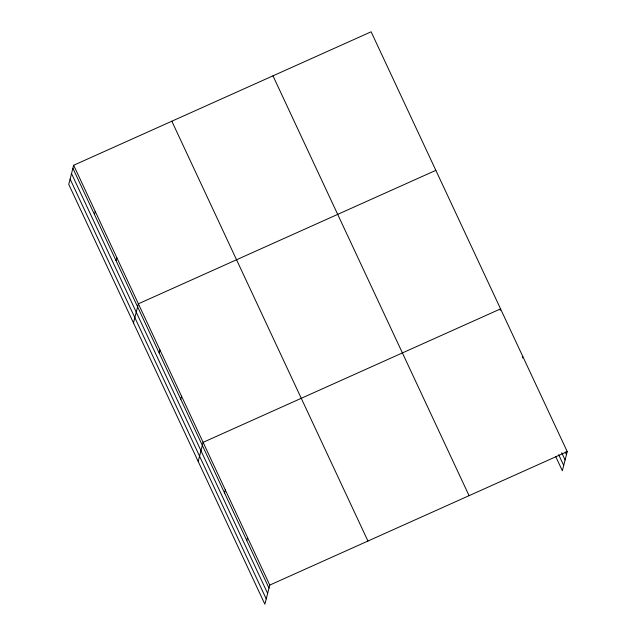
<?xml version="1.0" encoding="UTF-8"?>
<svg xmlns="http://www.w3.org/2000/svg" width="636" height="636" viewBox="0 0 636 636"><rect width="100%" height="100%" fill="white"/><g stroke="black" fill="none" stroke-linecap="round" stroke-linejoin="round"><path stroke-width="0.95" d="M73.665 165.257L68.76 184.376L264.87 604.2L269.775 585.08L73.665 165.257L371.13 31.8L567.24 451.624L562.335 470.743L555.625 456.378M94.462 214.459L95.241 211.438M116.03 260.641L116.809 257.62M133.473 322.913L138.386 303.801L435.851 170.345M159.175 353.004L159.954 349.983M180.751 399.185L181.522 396.164M198.194 461.458L203.099 442.346L500.564 308.881L500.174 310.4M224.548 492.948L225.327 489.919M246.776 540.528L247.547 537.5M522.402 357.981L522.792 356.462M269.775 585.08L567.24 451.624M565.205 451.958L566.469 454.653M561.747 452.776L565.102 459.963M558.662 454.661L563.695 465.433M272.971 75.843L469.082 495.667M171.831 121.214L367.942 541.045M72.886 168.278L268.996 588.109M71.526 173.588L267.637 593.42M70.119 179.066L266.23 598.889"/></g></svg>
